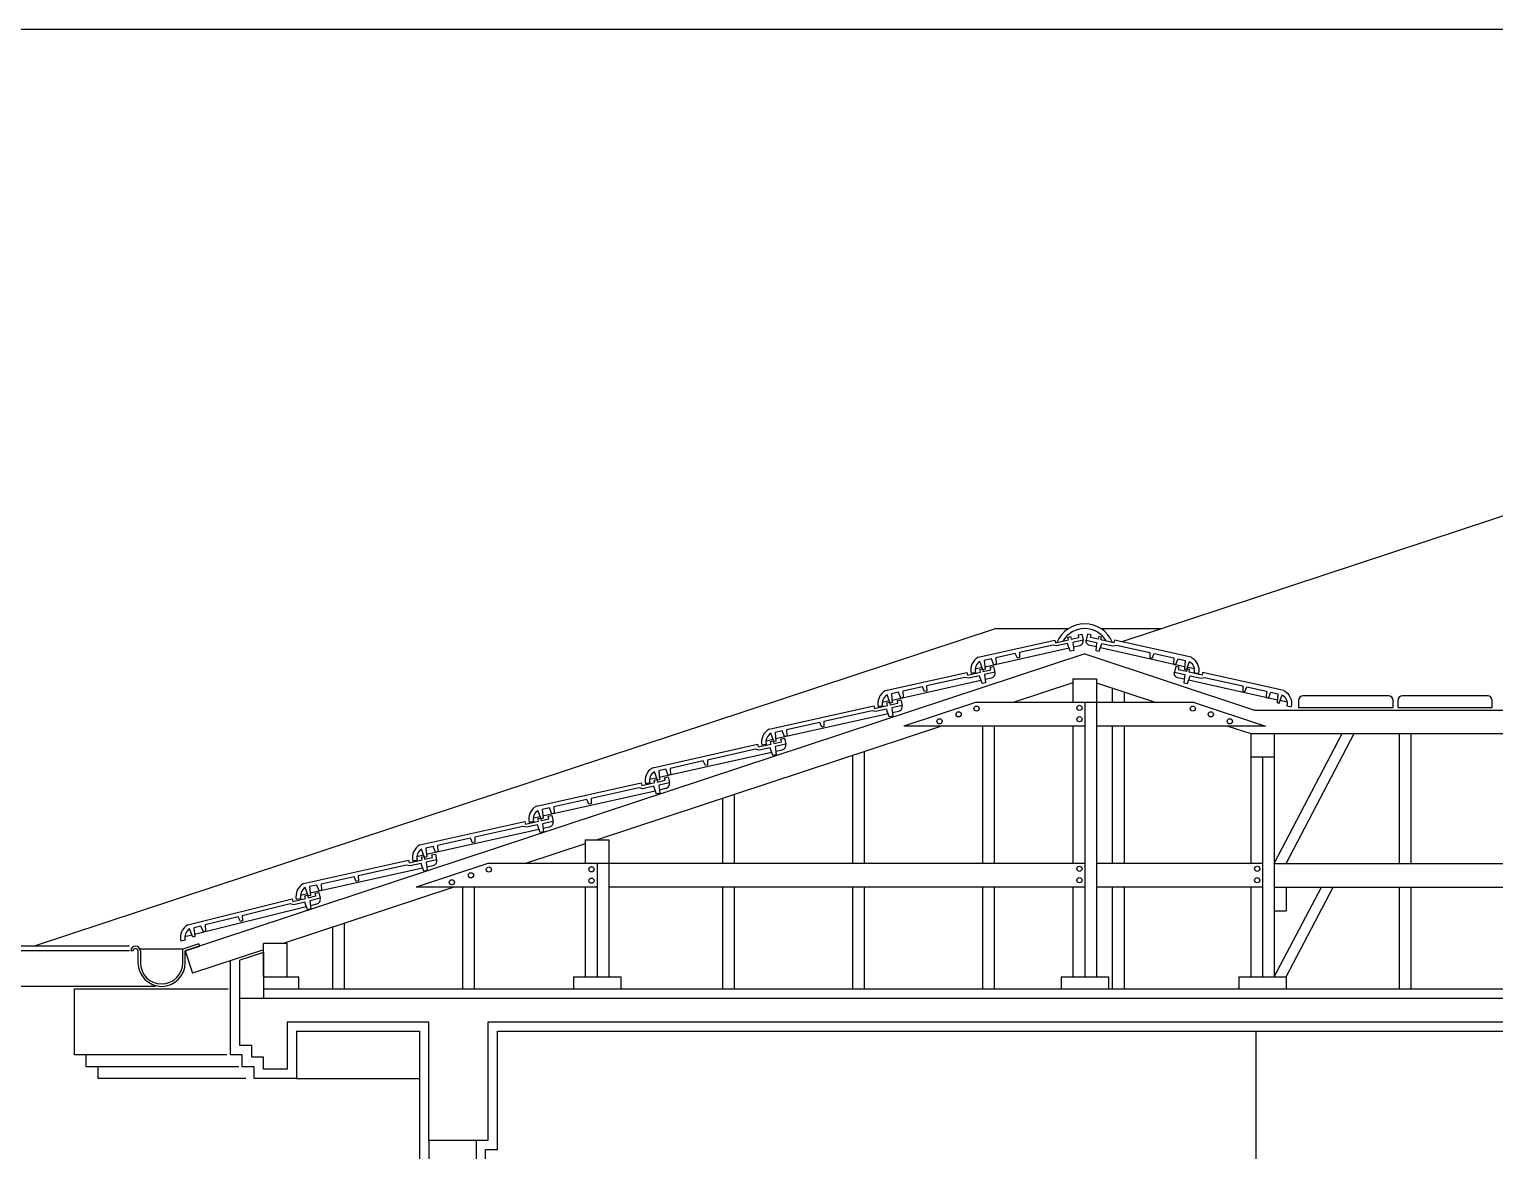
# Model space of a CAD drawing. Extents: x 3907.4 to 3911.57, y -3054.42 to -3053.7.
# Drawn here: x 3907.52902 to 3907.56002, y -3054.093 to -3054.06928 of the extents above; entities that cross this region are included whole.
import ezdxf

# ---------------------------------------------------------------- set-up
doc = ezdxf.new("R2010")
doc.units = 0
doc.header["$LTSCALE"] = 2
doc.header["$MEASUREMENT"] = 0
for name, color, linetype in [('DOĞRAMA', 2, 'CONTINUOUS'), ('DUVAR', 7, 'CONTINUOUS'), ('KİREMİT', 9, 'CONTINUOUS'), ('MB', 11, 'CONTINUOUS'), ('SıVA', 6, 'CONTINUOUS'), ('TAŞ TARAMA', 9, 'CONTINUOUS')]:
    doc.layers.add(name, color=color, linetype=linetype)

msp = doc.modelspace()

# ---------------------------------------------------------------- linework, layer by layer
at = {"layer": 'DOĞRAMA', "color": 6}
msp.add_line((3907.555360731232, -3054.087927972455), (3907.555610731232, -3054.087927972455), dxfattribs=at)
at = {"layer": 'DUVAR', "color": 3}
msp.add_line((3907.475433483578, -3054.0692825082), (3907.626433483578, -3054.0692825082), dxfattribs=at)
at = {"layer": 'DUVAR', "color": 6}
for p, q in [((3907.561974152943, -3054.078990165432), (3907.552133139872, -3054.082237699746)), ((3907.549474152943, -3054.081960165432), (3907.529120494519, -3054.088676872712)), ((3907.549474152943, -3054.081960165432), (3907.55100673507, -3054.081960165432)), ((3907.551691570816, -3054.081960165432), (3907.552974152943, -3054.081960165432)), ((3907.551349152943, -3054.082496415432), (3907.532317464216, -3054.088776872712)), ((3907.551349152943, -3054.082496415432), (3907.554941099731, -3054.083681757872)), ((3907.551099152943, -3054.083105437036), (3907.549834001428, -3054.083522937037)), ((3907.551099152943, -3054.083022937037), (3907.551099152943, -3054.083522937037)), ((3907.551099152943, -3054.083022937037), (3907.551599152943, -3054.083022937037)), ((3907.551599152943, -3054.083022937037), (3907.551599152943, -3054.083522937037)), ((3907.551599152943, -3054.083105437036), (3907.552864304458, -3054.083522937037)), ((3907.549036241421, -3054.083522937037), (3907.547521089906, -3054.084022937036)), ((3907.553662064465, -3054.083522937037), (3907.549036241421, -3054.083522937037)), ((3907.551349152943, -3054.083522937037), (3907.551349152943, -3054.089328324396)), ((3907.551599152943, -3054.083522937037), (3907.551599152943, -3054.089328324396)), ((3907.553662064465, -3054.083522937037), (3907.55517721598, -3054.084022937036)), ((3907.554941099731, -3054.083681757872), (3907.576191099731, -3054.083681757872)), ((3907.548318849913, -3054.084022937036), (3907.541030863798, -3054.086427972454)), ((3907.551349152943, -3054.084022937036), (3907.547521089906, -3054.084022937036)), ((3907.551099152943, -3054.084022937036), (3907.551099152943, -3054.086927972454)), ((3907.55517721598, -3054.084022937036), (3907.551599152943, -3054.084022937036)), ((3907.554379455974, -3054.084022937036), (3907.554860731232, -3054.084181757872)), ((3907.554860731232, -3054.084181757872), (3907.576360731232, -3054.084181757872)), ((3907.554860731232, -3054.084181757872), (3907.554860731232, -3054.084681757872)), ((3907.554860731232, -3054.084181757872), (3907.555360731232, -3054.084181757872)), ((3907.555360731232, -3054.084181757872), (3907.555360731232, -3054.084681757872)), ((3907.555610731232, -3054.086927972454), (3907.557049168809, -3054.084181757872)), ((3907.554860731232, -3054.084681757872), (3907.554860731232, -3054.086927972454)), ((3907.555360731232, -3054.084681757872), (3907.554860731232, -3054.084681757872)), ((3907.555110731232, -3054.084681757872), (3907.555110731232, -3054.089328324396)), ((3907.555360731232, -3054.084681757872), (3907.555360731232, -3054.089328324396)), ((3907.540780863798, -3054.086510472454), (3907.539515712283, -3054.086927972454)), ((3907.540780863798, -3054.086427972454), (3907.540780863798, -3054.086927972454)), ((3907.540780863798, -3054.086427972454), (3907.540780863798, -3054.086927972454)), ((3907.540780863798, -3054.086427972454), (3907.541280863798, -3054.086427972454)), ((3907.541280863798, -3054.086427972454), (3907.541280863798, -3054.086927972454)), ((3907.538717952276, -3054.086927972454), (3907.537202800761, -3054.087427972454)), ((3907.538717952276, -3054.086927972454), (3907.537202800761, -3054.087427972454)), ((3907.551349152943, -3054.086927972454), (3907.538717952276, -3054.086927972454)), ((3907.541280863798, -3054.086927972454), (3907.540780863798, -3054.086927972454)), ((3907.541030863798, -3054.086927972454), (3907.541030863798, -3054.089328324396)), ((3907.541280863798, -3054.086927972454), (3907.541280863798, -3054.089328324396)), ((3907.555110731232, -3054.086927972454), (3907.551599152943, -3054.086927972454)), ((3907.555360731232, -3054.086927972454), (3907.565610731232, -3054.086927972454)), ((3907.538000560768, -3054.087427972454), (3907.534390202045, -3054.088619390833)), ((3907.541030863798, -3054.087427972454), (3907.537202800761, -3054.087427972454)), ((3907.540780863798, -3054.087427972454), (3907.540780863798, -3054.089328324396)), ((3907.551349152943, -3054.087427972454), (3907.541280863798, -3054.087427972454)), ((3907.551099152943, -3054.087427972454), (3907.551099152943, -3054.089328324396)), ((3907.555110731232, -3054.087427972454), (3907.551599152943, -3054.087427972454)), ((3907.554860731232, -3054.087427972454), (3907.554860731232, -3054.089328324396)), ((3907.555360731232, -3054.087427972454), (3907.565610731232, -3054.087427972454)), ((3907.555610731232, -3054.087427972454), (3907.555610731232, -3054.087927972455)), ((3907.555610731232, -3054.089328324396), (3907.556606115082, -3054.087427972454)), ((3907.533974152943, -3054.088756687036), (3907.532474152943, -3054.089251687037)), ((3907.533974152943, -3054.088756687036), (3907.532474152943, -3054.089251687037)), ((3907.533974152943, -3054.088756687036), (3907.532474152943, -3054.089251687037)), ((3907.533974152943, -3054.088756687036), (3907.532474152943, -3054.089251687037)), ((3907.534474152943, -3054.088619390833), (3907.533974152943, -3054.088619390833)), ((3907.533974152943, -3054.089328324396), (3907.533974152943, -3054.088619390833)), ((3907.534474152943, -3054.088619390833), (3907.533974152943, -3054.088619390833)), ((3907.533974152943, -3054.089328324396), (3907.533974152943, -3054.088619390833)), ((3907.534474152943, -3054.089328324396), (3907.534474152943, -3054.088619390833)), ((3907.534474152943, -3054.089328324396), (3907.534474152943, -3054.088619390833)), ((3907.532317464216, -3054.088776872712), (3907.532474152943, -3054.089251687037)), ((3907.532317464216, -3054.088776872712), (3907.532474152943, -3054.089251687037)), ((3907.533974152943, -3054.088809339197), (3907.533474152943, -3054.088974339197)), ((3907.533974152943, -3054.088809339197), (3907.533474152943, -3054.088974339197)), ((3907.533474152943, -3054.089778324396), (3907.533474152943, -3054.088974339197)), ((3907.533474152943, -3054.089778324396), (3907.533474152943, -3054.088974339197)), ((3907.533974152943, -3054.088809339197), (3907.533974152943, -3054.089778324396)), ((3907.533974152943, -3054.088809339197), (3907.533974152943, -3054.089778324396)), ((3907.533974152943, -3054.089328324396), (3907.534724152943, -3054.089328324396)), ((3907.533974152943, -3054.089328324396), (3907.534724152943, -3054.089328324396)), ((3907.534724152943, -3054.089578324396), (3907.534724152943, -3054.089328324396)), ((3907.534724152943, -3054.089578324396), (3907.534724152943, -3054.089328324396)), ((3907.540530863798, -3054.089328324396), (3907.541530863798, -3054.089328324396)), ((3907.540530863798, -3054.089328324396), (3907.540530863798, -3054.089578324396)), ((3907.541530863798, -3054.089328324396), (3907.541530863798, -3054.089578324396)), ((3907.550849152943, -3054.089328324396), (3907.551849152943, -3054.089328324396)), ((3907.550849152943, -3054.089328324396), (3907.550849152943, -3054.089578324396)), ((3907.551849152943, -3054.089328324396), (3907.551849152943, -3054.089578324396)), ((3907.554610731233, -3054.089328324396), (3907.555610731232, -3054.089328324396)), ((3907.554610731233, -3054.089328324396), (3907.554610731233, -3054.089578324396)), ((3907.555610731232, -3054.089328324396), (3907.555610731232, -3054.089578324396)), ((3907.529974152943, -3054.089578324396), (3907.533224755449, -3054.089578324396)), ((3907.529974152943, -3054.090978324396), (3907.529974152943, -3054.089578324396)), ((3907.533474152943, -3054.089778324396), (3907.590474152943, -3054.089778324396)), ((3907.533474152943, -3054.090778324396), (3907.533474152943, -3054.089778324396)), ((3907.534474152943, -3054.090278324396), (3907.537474152943, -3054.090278324396)), ((3907.534474152943, -3054.090278324396), (3907.534474152943, -3054.091278324396)), ((3907.537474152943, -3054.092778324396), (3907.537474152943, -3054.090278324396)), ((3907.538724152943, -3054.090278324396), (3907.585224152943, -3054.090278324396)), ((3907.538724152943, -3054.092778324396), (3907.538724152943, -3054.090278324396)), ((3907.554974152943, -3054.100158627426), (3907.554974152943, -3054.090478324396)), ((3907.533724152943, -3054.090778324396), (3907.533474152943, -3054.090778324396)), ((3907.533724152943, -3054.091028324396), (3907.533724152943, -3054.090778324396)), ((3907.530224152943, -3054.090978324396), (3907.529974152943, -3054.090978324396)), ((3907.530224152943, -3054.091228324396), (3907.530224152943, -3054.090978324396)), ((3907.530474152943, -3054.091228324396), (3907.530224152943, -3054.091228324396)), ((3907.530474152943, -3054.091478324396), (3907.530474152943, -3054.091228324396)), ((3907.533974152943, -3054.091028324396), (3907.533724152943, -3054.091028324396)), ((3907.533974152943, -3054.091278324396), (3907.533974152943, -3054.091028324396)), ((3907.533597214112, -3054.091478324396), (3907.530474152943, -3054.091478324396)), ((3907.534474152943, -3054.091278324396), (3907.533974152943, -3054.091278324396)), ((3907.537474152943, -3054.092778324396), (3907.537474152943, -3054.104778324396)), ((3907.537474152943, -3054.092778324396), (3907.538724152943, -3054.092778324396)), ((3907.538474152943, -3054.092778324396), (3907.538474152943, -3054.104778324396))]:
    msp.add_line(p, q, dxfattribs=at)
at = {"layer": 'KİREMİT', "color": 9}
for p, q in [((3907.549097900442, -3054.082564698504), (3907.550720541104, -3054.082203072435)), ((3907.550720541104, -3054.082203072435), (3907.550732799739, -3054.082258077762)), ((3907.550732799739, -3054.082258077762), (3907.551007826375, -3054.082196784585)), ((3907.550995567739, -3054.082141779258), (3907.551050573066, -3054.082129520622)), ((3907.551007826375, -3054.082196784585), (3907.550995567739, -3054.082141779258)), ((3907.551050573066, -3054.082129520622), (3907.551062831702, -3054.08218452595)), ((3907.551062831702, -3054.08218452595), (3907.551227847683, -3054.082147750044)), ((3907.551316715724, -3054.082201078611), (3907.551096694416, -3054.082250113152)), ((3907.551096694416, -3054.082250113152), (3907.551115952455, -3054.082422882368)), ((3907.551215589048, -3054.082092744716), (3907.551288929484, -3054.082076399869)), ((3907.551227847683, -3054.082147750044), (3907.551215589048, -3054.082092744716)), ((3907.551288929484, -3054.082076399869), (3907.551316715724, -3054.082201078611)), ((3907.551409376402, -3054.082076399869), (3907.551381590162, -3054.082201078611)), ((3907.551381590162, -3054.082201078611), (3907.55160161147, -3054.082250113152)), ((3907.551482716838, -3054.082092744716), (3907.551409376402, -3054.082076399869)), ((3907.551470458203, -3054.082147750044), (3907.551482716838, -3054.082092744716)), ((3907.551635474184, -3054.08218452595), (3907.551470458203, -3054.082147750044)), ((3907.55160161147, -3054.082250113152), (3907.551582353431, -3054.082422882368)), ((3907.55164773282, -3054.082129520622), (3907.551635474184, -3054.08218452595)), ((3907.551702738147, -3054.082141779258), (3907.55164773282, -3054.082129520622)), ((3907.551690479511, -3054.082196784585), (3907.551702738147, -3054.082141779258)), ((3907.551965506147, -3054.082258077762), (3907.551690479511, -3054.082196784585)), ((3907.551977764782, -3054.082203072435), (3907.551965506147, -3054.082258077762)), ((3907.553600405444, -3054.082564698504), (3907.551977764782, -3054.082203072435)), ((3907.549236044417, -3054.082764860644), (3907.551018295385, -3054.082367663392)), ((3907.549880107418, -3054.082486602616), (3907.549466698573, -3054.082578736025)), ((3907.549924992335, -3054.082584375773), (3907.549880107418, -3054.082486602616)), ((3907.550679395892, -3054.082308471034), (3907.549968115941, -3054.082466988799)), ((3907.549968115941, -3054.082466988799), (3907.549968996596, -3054.082574568864)), ((3907.550753826903, -3054.08232652553), (3907.550679395892, -3054.082308471034)), ((3907.550986683761, -3054.082274630423), (3907.550753826903, -3054.08232652553)), ((3907.551042612019, -3054.082439227215), (3907.550986683761, -3054.082274630423)), ((3907.551115952455, -3054.082422882368), (3907.551042612019, -3054.082439227215)), ((3907.551107579395, -3054.082347765318), (3907.551242621459, -3054.082317669479)), ((3907.551590726492, -3054.082347765318), (3907.551455684427, -3054.082317669479)), ((3907.551582353431, -3054.082422882368), (3907.551655693867, -3054.082439227215)), ((3907.551655693867, -3054.082439227215), (3907.551711622124, -3054.082274630423)), ((3907.553462261469, -3054.082764860644), (3907.551680010501, -3054.082367663392)), ((3907.551711622124, -3054.082274630423), (3907.551944478983, -3054.08232652553)), ((3907.551944478983, -3054.08232652553), (3907.552018909994, -3054.082308471034)), ((3907.552018909994, -3054.082308471034), (3907.552730189945, -3054.082466988799)), ((3907.552730189945, -3054.082466988799), (3907.55272930929, -3054.082574568864)), ((3907.552773313551, -3054.082584375773), (3907.552818198468, -3054.082486602616)), ((3907.552818198468, -3054.082486602616), (3907.553231607313, -3054.082578736025)), ((3907.548866684433, -3054.08294147313), (3907.549141711069, -3054.082880179953)), ((3907.549031554804, -3054.08281043375), (3907.549178080594, -3054.082777778618)), ((3907.549129452434, -3054.082825174626), (3907.549184457761, -3054.08281291599)), ((3907.549141711069, -3054.082880179953), (3907.549129452434, -3054.082825174626)), ((3907.549196904684, -3054.082829369304), (3907.54913262125, -3054.082653189397)), ((3907.549184457761, -3054.08281291599), (3907.549196716396, -3054.082867921317)), ((3907.549196716396, -3054.082867921317), (3907.549361732378, -3054.082831145411)), ((3907.549240908946, -3054.082819562396), (3907.549196904684, -3054.082829369304)), ((3907.549375023028, -3054.082599167084), (3907.549224296796, -3054.082632758338)), ((3907.549224296796, -3054.082632758338), (3907.549240908946, -3054.082819562396)), ((3907.549349473742, -3054.082776140084), (3907.549422814178, -3054.082759795237)), ((3907.549361732378, -3054.082831145411), (3907.549349473742, -3054.082776140084)), ((3907.549425628641, -3054.082722609393), (3907.549375023028, -3054.082599167084)), ((3907.549422814178, -3054.082759795237), (3907.549450600419, -3054.082884473979)), ((3907.549473299925, -3054.082711985242), (3907.549425628641, -3054.082722609393)), ((3907.549466698573, -3054.082578736025), (3907.549473299925, -3054.082711985242)), ((3907.549968996596, -3054.082574568864), (3907.549924992335, -3054.082584375773)), ((3907.55272930929, -3054.082574568864), (3907.552773313551, -3054.082584375773)), ((3907.553231607313, -3054.082578736025), (3907.553225005961, -3054.082711985242)), ((3907.553225005961, -3054.082711985242), (3907.553272677245, -3054.082722609393)), ((3907.553275491708, -3054.082759795237), (3907.553247705467, -3054.082884473979)), ((3907.553272677245, -3054.082722609393), (3907.553323282858, -3054.082599167084)), ((3907.553348832143, -3054.082776140084), (3907.553275491708, -3054.082759795237)), ((3907.553323282858, -3054.082599167084), (3907.55347400909, -3054.082632758338)), ((3907.553336573508, -3054.082831145411), (3907.553348832143, -3054.082776140084)), ((3907.55350158949, -3054.082867921317), (3907.553336573508, -3054.082831145411)), ((3907.55347400909, -3054.082632758338), (3907.55345739694, -3054.082819562396)), ((3907.55345739694, -3054.082819562396), (3907.553501401202, -3054.082829369304)), ((3907.553501401202, -3054.082829369304), (3907.553565684635, -3054.082653189397)), ((3907.553513848125, -3054.08281291599), (3907.55350158949, -3054.082867921317)), ((3907.553568853452, -3054.082825174626), (3907.553513848125, -3054.08281291599)), ((3907.553666751082, -3054.08281043375), (3907.553520225292, -3054.082777778618)), ((3907.553556594817, -3054.082880179953), (3907.553568853452, -3054.082825174626)), ((3907.553831621453, -3054.08294147313), (3907.553556594817, -3054.082880179953)), ((3907.547134278113, -3054.083269824549), (3907.548854425798, -3054.082886467802)), ((3907.547272422088, -3054.08346998669), (3907.54915218008, -3054.08305105876)), ((3907.547916485089, -3054.083191728662), (3907.547503076244, -3054.08328386207)), ((3907.547961370006, -3054.083289501818), (3907.547916485089, -3054.083191728662)), ((3907.548813280586, -3054.082991866401), (3907.548004493612, -3054.083172114845)), ((3907.548004493612, -3054.083172114845), (3907.548005374268, -3054.08327969491)), ((3907.548887711597, -3054.083009920897), (3907.548813280586, -3054.082991866401)), ((3907.548854425798, -3054.082886467802), (3907.548866684433, -3054.08294147313)), ((3907.549120568456, -3054.082958025791), (3907.548887711597, -3054.083009920897)), ((3907.549034934067, -3054.082886663731), (3907.548943258522, -3054.08290709479)), ((3907.549176496713, -3054.083122622582), (3907.549120568456, -3054.082958025791)), ((3907.54924983715, -3054.083106277735), (3907.549176496713, -3054.083122622582)), ((3907.549450600419, -3054.082884473979), (3907.54923057911, -3054.08293350852)), ((3907.54923057911, -3054.08293350852), (3907.54924983715, -3054.083106277735)), ((3907.549241464089, -3054.083031160685), (3907.549376506153, -3054.083001064847)), ((3907.553247705467, -3054.082884473979), (3907.553467726776, -3054.08293350852)), ((3907.553456841797, -3054.083031160685), (3907.553321799733, -3054.083001064847)), ((3907.553467726776, -3054.08293350852), (3907.553448468736, -3054.083106277735)), ((3907.553448468736, -3054.083106277735), (3907.553521809173, -3054.083122622582)), ((3907.553521809173, -3054.083122622582), (3907.55357773743, -3054.082958025791)), ((3907.555425883798, -3054.08346998669), (3907.553546125806, -3054.08305105876)), ((3907.55357773743, -3054.082958025791), (3907.553810594289, -3054.083009920897)), ((3907.553663371819, -3054.082886663731), (3907.553755047364, -3054.08290709479)), ((3907.553810594289, -3054.083009920897), (3907.5538850253, -3054.082991866401)), ((3907.553843880088, -3054.082886467802), (3907.553831621453, -3054.08294147313)), ((3907.555564027773, -3054.083269824549), (3907.553843880088, -3054.082886467802)), ((3907.5538850253, -3054.082991866401), (3907.554693812274, -3054.083172114845)), ((3907.554693812274, -3054.083172114845), (3907.554692931618, -3054.08327969491)), ((3907.55473693588, -3054.083289501818), (3907.554781820797, -3054.083191728662)), ((3907.554781820797, -3054.083191728662), (3907.555195229642, -3054.08328386207)), ((3907.547067932475, -3054.083515559796), (3907.547214458265, -3054.083482904663)), ((3907.547233282355, -3054.08353449535), (3907.547168998921, -3054.083358315443)), ((3907.547411400698, -3054.083304293129), (3907.547260674467, -3054.083337884384)), ((3907.547260674467, -3054.083337884384), (3907.547277286617, -3054.083524688441)), ((3907.547462006312, -3054.083427735439), (3907.547411400698, -3054.083304293129)), ((3907.547509677595, -3054.083417111288), (3907.547462006312, -3054.083427735439)), ((3907.547503076244, -3054.08328386207), (3907.547509677595, -3054.083417111288)), ((3907.548005374268, -3054.08327969491), (3907.547961370006, -3054.083289501818)), ((3907.554692931618, -3054.08327969491), (3907.55473693588, -3054.083289501818)), ((3907.555195229642, -3054.08328386207), (3907.555188628291, -3054.083417111288)), ((3907.555188628291, -3054.083417111288), (3907.555236299574, -3054.083427735439)), ((3907.555236299574, -3054.083427735439), (3907.555286905188, -3054.083304293129)), ((3907.555286905188, -3054.083304293129), (3907.555437631419, -3054.083337884384)), ((3907.555437631419, -3054.083337884384), (3907.555421019269, -3054.083524688441)), ((3907.555465023531, -3054.08353449535), (3907.555529306965, -3054.083358315443)), ((3907.555630373411, -3054.083515559796), (3907.555483847621, -3054.083482904663)), ((3907.555873886919, -3054.083481757872), (3907.555873886919, -3054.083631757872)), ((3907.557773886919, -3054.083381757872), (3907.555973886919, -3054.083381757872)), ((3907.557873886919, -3054.083631757872), (3907.557873886919, -3054.083481757872)), ((3907.557973886919, -3054.083481757872), (3907.557973886919, -3054.083631757872)), ((3907.559873886919, -3054.083381757872), (3907.558073886919, -3054.083381757872)), ((3907.559973886919, -3054.083631757872), (3907.559973886919, -3054.083481757872)), ((3907.547071311738, -3054.083591789777), (3907.546979636193, -3054.083612220836)), ((3907.547277286617, -3054.083524688441), (3907.547233282355, -3054.08353449535)), ((3907.555421019269, -3054.083524688441), (3907.555465023531, -3054.08353449535)), ((3907.555626994148, -3054.083591789777), (3907.555718669693, -3054.083612220836)), ((3907.555873886919, -3054.083631757872), (3907.557873886919, -3054.083631757872)), ((3907.557973886919, -3054.083631757872), (3907.559973886919, -3054.083631757872)), ((3907.531137563622, -3054.088676872712), (3907.527767464216, -3054.088676872712)), ((3907.532267464216, -3054.088740720552), (3907.531360700589, -3054.088740720552)), ((3907.532607836087, -3054.088628397834), (3907.532267464216, -3054.088740720552)), ((3907.532267464216, -3054.089026872712), (3907.532267464216, -3054.088740720552)), ((3907.532317464216, -3054.088776872712), (3907.53262350496, -3054.088675879267)), ((3907.53262350496, -3054.088675879267), (3907.532607836087, -3054.088628397834)), ((3907.531137563622, -3054.088776872712), (3907.527817464216, -3054.088776872712)), ((3907.531217464216, -3054.088776872712), (3907.531167464216, -3054.088776872712)), ((3907.531217464216, -3054.088776872712), (3907.531167464216, -3054.088776872712)), ((3907.531317464216, -3054.088776872712), (3907.531317464216, -3054.089026872712)), ((3907.531317464216, -3054.088776872712), (3907.531317464216, -3054.089026872712)), ((3907.531367464216, -3054.088776872712), (3907.531367464216, -3054.089026872712)), ((3907.532317464216, -3054.089026872712), (3907.532317464216, -3054.088776872712)), ((3907.531677789376, -3054.089526872712), (3907.528317464216, -3054.089526872712))]:
    msp.add_line(p, q, dxfattribs=at)
at = {"layer": 'KİREMİT'}
for p, q in [((3907.547385851413, -3054.08348126613), (3907.54745919185, -3054.083464921282)), ((3907.547398110049, -3054.083536271457), (3907.547385851413, -3054.08348126613)), ((3907.54745919185, -3054.083464921282), (3907.54748697809, -3054.083589600024)), ((3907.544672255273, -3054.084086025475), (3907.546890803469, -3054.083591593848)), ((3907.544810399248, -3054.084286187615), (3907.54718855775, -3054.083756184806)), ((3907.546849658257, -3054.083696992447), (3907.545829463093, -3054.083924355889)), ((3907.546924089268, -3054.083715046943), (3907.546849658257, -3054.083696992447)), ((3907.546890803469, -3054.083591593848), (3907.546903062104, -3054.083646599175)), ((3907.546903062104, -3054.083646599175), (3907.54717808874, -3054.083585305998)), ((3907.547156946127, -3054.083663151836), (3907.546924089268, -3054.083715046943)), ((3907.547212874384, -3054.083827748628), (3907.547156946127, -3054.083663151836)), ((3907.547165830104, -3054.083530300671), (3907.547220835432, -3054.083518042036)), ((3907.54717808874, -3054.083585305998), (3907.547165830104, -3054.083530300671)), ((3907.54728621482, -3054.083811403781), (3907.547212874384, -3054.083827748628)), ((3907.547220835432, -3054.083518042036), (3907.547233094067, -3054.083573047363)), ((3907.547233094067, -3054.083573047363), (3907.547398110049, -3054.083536271457)), ((3907.54748697809, -3054.083589600024), (3907.547266956781, -3054.083638634566)), ((3907.547266956781, -3054.083638634566), (3907.54728621482, -3054.083811403781)), ((3907.54727784176, -3054.083736286731), (3907.547412883824, -3054.083706190893)), ((3907.544949377859, -3054.084120494055), (3907.544798651627, -3054.084154085309)), ((3907.544999983472, -3054.084243936365), (3907.544949377859, -3054.084120494055)), ((3907.54574145457, -3054.083943969706), (3907.545041053404, -3054.084100062997)), ((3907.545041053404, -3054.084100062997), (3907.545047654756, -3054.084233312214)), ((3907.545786339487, -3054.084041742863), (3907.54574145457, -3054.083943969706)), ((3907.545830343749, -3054.084031935954), (3907.545786339487, -3054.084041742863)), ((3907.545829463093, -3054.083924355889), (3907.545830343749, -3054.084031935954)), ((3907.542208433866, -3054.084901760091), (3907.544426982061, -3054.084407328464)), ((3907.544426982061, -3054.084407328464), (3907.544439240697, -3054.084462333792)), ((3907.544439240697, -3054.084462333792), (3907.544714267332, -3054.084401040614)), ((3907.544609288898, -3054.084407990703), (3907.544517613353, -3054.084428421762)), ((3907.544605909635, -3054.084331760721), (3907.544752435425, -3054.084299105589)), ((3907.544702008697, -3054.084346035288), (3907.544757014024, -3054.084333776652)), ((3907.544714267332, -3054.084401040614), (3907.544702008697, -3054.084346035288)), ((3907.544771259516, -3054.084350696276), (3907.544706976082, -3054.084174516368)), ((3907.544757014024, -3054.084333776652), (3907.54476927266, -3054.084388781979)), ((3907.54476927266, -3054.084388781979), (3907.544934288641, -3054.084352006073)), ((3907.544815263777, -3054.084340889367), (3907.544771259516, -3054.084350696276)), ((3907.544798651627, -3054.084154085309), (3907.544815263777, -3054.084340889367)), ((3907.545023156682, -3054.08440533464), (3907.544803135374, -3054.084454369182)), ((3907.544922030006, -3054.084297000746), (3907.544995370442, -3054.084280655899)), ((3907.544934288641, -3054.084352006073), (3907.544922030006, -3054.084297000746)), ((3907.544995370442, -3054.084280655899), (3907.545023156682, -3054.08440533464)), ((3907.545047654756, -3054.084233312214), (3907.544999983472, -3054.084243936365)), ((3907.542346577841, -3054.085101922232), (3907.544724736343, -3054.084571919422)), ((3907.54438583685, -3054.084512727063), (3907.543365641686, -3054.084740090505)), ((3907.543365641686, -3054.084740090505), (3907.543366522341, -3054.084847670571)), ((3907.54446026786, -3054.084530781559), (3907.54438583685, -3054.084512727063)), ((3907.544693124719, -3054.084478886452), (3907.54446026786, -3054.084530781559)), ((3907.544749052977, -3054.084643483244), (3907.544693124719, -3054.084478886452)), ((3907.544822393413, -3054.084627138397), (3907.544749052977, -3054.084643483244)), ((3907.544803135374, -3054.084454369182), (3907.544822393413, -3054.084627138397)), ((3907.544814020352, -3054.084552021347), (3907.544949062416, -3054.084521925509)), ((3907.542307438108, -3054.085166430892), (3907.542243154674, -3054.084990250984)), ((3907.542485556451, -3054.084936228672), (3907.542334830219, -3054.084969819926)), ((3907.542334830219, -3054.084969819926), (3907.54235144237, -3054.085156623983)), ((3907.542536162065, -3054.085059670981), (3907.542485556451, -3054.084936228672)), ((3907.542583833348, -3054.08504904683), (3907.542536162065, -3054.085059670981)), ((3907.543277633163, -3054.084759704322), (3907.542577231996, -3054.084915797613)), ((3907.542577231996, -3054.084915797613), (3907.542583833348, -3054.08504904683)), ((3907.54332251808, -3054.084857477479), (3907.543277633163, -3054.084759704322)), ((3907.543366522341, -3054.084847670571), (3907.54332251808, -3054.084857477479)), ((3907.539746411026, -3054.085717961018), (3907.541964959221, -3054.085223529391)), ((3907.54192381401, -3054.085328927989), (3907.540903618846, -3054.085556291432)), ((3907.541998245021, -3054.085346982486), (3907.54192381401, -3054.085328927989)), ((3907.541964959221, -3054.085223529391), (3907.541977217857, -3054.085278534717)), ((3907.541977217857, -3054.085278534717), (3907.542252244493, -3054.085217241541)), ((3907.54223110188, -3054.085295087379), (3907.541998245021, -3054.085346982486)), ((3907.542145467491, -3054.085223725319), (3907.542053791946, -3054.085244156378)), ((3907.542142088228, -3054.085147495338), (3907.542288614018, -3054.085114840205)), ((3907.542287030137, -3054.08545968417), (3907.54223110188, -3054.085295087379)), ((3907.542239985858, -3054.085162236213), (3907.542294991184, -3054.085149977578)), ((3907.542252244493, -3054.085217241541), (3907.542239985858, -3054.085162236213)), ((3907.542294991184, -3054.085149977578), (3907.54230724982, -3054.085204982905)), ((3907.54230724982, -3054.085204982905), (3907.542472265801, -3054.085168206999)), ((3907.54235144237, -3054.085156623983), (3907.542307438108, -3054.085166430892)), ((3907.542561133842, -3054.085221535566), (3907.542341112534, -3054.085270570108)), ((3907.542341112534, -3054.085270570108), (3907.542360370573, -3054.085443339323)), ((3907.542351997512, -3054.085368222273), (3907.542487039577, -3054.085338126435)), ((3907.542460007166, -3054.085113201672), (3907.542533347602, -3054.085096856825)), ((3907.542472265801, -3054.085168206999), (3907.542460007166, -3054.085113201672)), ((3907.542533347602, -3054.085096856825), (3907.542561133842, -3054.085221535566)), ((3907.539884555001, -3054.085918123158), (3907.542262713504, -3054.085388120348)), ((3907.540815610323, -3054.085575905248), (3907.540115209157, -3054.085731998538)), ((3907.54086049524, -3054.085673678405), (3907.540815610323, -3054.085575905248)), ((3907.540904499501, -3054.085663871496), (3907.54086049524, -3054.085673678405)), ((3907.540903618846, -3054.085556291432), (3907.540904499501, -3054.085663871496)), ((3907.542360370573, -3054.085443339323), (3907.542287030137, -3054.08545968417)), ((3907.539680065388, -3054.085963696264), (3907.539826591178, -3054.085931041132)), ((3907.539777963018, -3054.08597843714), (3907.539832968345, -3054.085966178504)), ((3907.539790221653, -3054.086033442466), (3907.539777963018, -3054.08597843714)), ((3907.539845415268, -3054.085982631818), (3907.539781131834, -3054.085806451911)), ((3907.539832968345, -3054.085966178504), (3907.53984522698, -3054.086021183831)), ((3907.53988941953, -3054.085972824909), (3907.539845415268, -3054.085982631818)), ((3907.540023533611, -3054.085752429598), (3907.53987280738, -3054.085786020852)), ((3907.53987280738, -3054.085786020852), (3907.53988941953, -3054.085972824909)), ((3907.539997984326, -3054.085929402598), (3907.540071324763, -3054.085913057751)), ((3907.540010242962, -3054.085984407925), (3907.539997984326, -3054.085929402598)), ((3907.540074139225, -3054.085875871907), (3907.540023533611, -3054.085752429598)), ((3907.540071324763, -3054.085913057751), (3907.540099111003, -3054.086037736492)), ((3907.540121810508, -3054.085865247756), (3907.540074139225, -3054.085875871907)), ((3907.540115209157, -3054.085731998538), (3907.540121810508, -3054.085865247756)), ((3907.537284388186, -3054.086534161943), (3907.539502936382, -3054.086039730316)), ((3907.537422532162, -3054.086734324084), (3907.539800690663, -3054.086204321274)), ((3907.539461791171, -3054.086145128915), (3907.538441596007, -3054.086372492357)), ((3907.539536222181, -3054.086163183411), (3907.539461791171, -3054.086145128915)), ((3907.539502936382, -3054.086039730316), (3907.539515195017, -3054.086094735644)), ((3907.539515195017, -3054.086094735644), (3907.539790221653, -3054.086033442466)), ((3907.53976907904, -3054.086111288304), (3907.539536222181, -3054.086163183411)), ((3907.539683444651, -3054.086039926245), (3907.539591769106, -3054.086060357304)), ((3907.539825007298, -3054.086275885096), (3907.53976907904, -3054.086111288304)), ((3907.539898347733, -3054.086259540249), (3907.539825007298, -3054.086275885096)), ((3907.53984522698, -3054.086021183831), (3907.540010242962, -3054.085984407925)), ((3907.540099111003, -3054.086037736492), (3907.539879089694, -3054.086086771034)), ((3907.539879089694, -3054.086086771034), (3907.539898347733, -3054.086259540249)), ((3907.539889974673, -3054.086184423199), (3907.540025016737, -3054.086154327361)), ((3907.537561510772, -3054.086568630524), (3907.53741078454, -3054.086602221777)), ((3907.53741078454, -3054.086602221777), (3907.53742739669, -3054.086789025836)), ((3907.537612116385, -3054.086692072833), (3907.537561510772, -3054.086568630524)), ((3907.538353587483, -3054.086392106174), (3907.537653186317, -3054.086548199465)), ((3907.537653186317, -3054.086548199465), (3907.537659787669, -3054.086681448682)), ((3907.5383984724, -3054.086489879331), (3907.538353587483, -3054.086392106174)), ((3907.538442476662, -3054.086480072423), (3907.5383984724, -3054.086489879331)), ((3907.538441596007, -3054.086372492357), (3907.538442476662, -3054.086480072423)), ((3907.534822365347, -3054.08735036287), (3907.537040913542, -3054.086855931242)), ((3907.537040913542, -3054.086855931242), (3907.537053172178, -3054.086910936569)), ((3907.537053172178, -3054.086910936569), (3907.537328198814, -3054.086849643393)), ((3907.537221421811, -3054.086856127171), (3907.537129746266, -3054.08687655823)), ((3907.537218042548, -3054.08677989719), (3907.537364568338, -3054.086747242057)), ((3907.537315940178, -3054.086794638065), (3907.537370945505, -3054.08678237943)), ((3907.537328198814, -3054.086849643393), (3907.537315940178, -3054.086794638065)), ((3907.537383392429, -3054.086798832744), (3907.537319108995, -3054.086622652836)), ((3907.537370945505, -3054.08678237943), (3907.53738320414, -3054.086837384757)), ((3907.53738320414, -3054.086837384757), (3907.537548220122, -3054.086800608851)), ((3907.53742739669, -3054.086789025836), (3907.537383392429, -3054.086798832744)), ((3907.537637088163, -3054.086853937418), (3907.537417066855, -3054.08690297196)), ((3907.537417066855, -3054.08690297196), (3907.537436324894, -3054.087075741175)), ((3907.537535961487, -3054.086745603524), (3907.537609301923, -3054.086729258677)), ((3907.537548220122, -3054.086800608851), (3907.537535961487, -3054.086745603524)), ((3907.537609301923, -3054.086729258677), (3907.537637088163, -3054.086853937418)), ((3907.537659787669, -3054.086681448682), (3907.537612116385, -3054.086692072833)), ((3907.534960509322, -3054.08755052501), (3907.537338667824, -3054.0870205222)), ((3907.535891564643, -3054.0872083071), (3907.535191163478, -3054.08736440039)), ((3907.53593644956, -3054.087306080256), (3907.535891564643, -3054.0872083071)), ((3907.536999768331, -3054.086961329841), (3907.535979573167, -3054.087188693284)), ((3907.535979573167, -3054.087188693284), (3907.535980453822, -3054.087296273348)), ((3907.537074199342, -3054.086979384338), (3907.536999768331, -3054.086961329841)), ((3907.5373070562, -3054.086927489231), (3907.537074199342, -3054.086979384338)), ((3907.537362984458, -3054.087092086022), (3907.5373070562, -3054.086927489231)), ((3907.537436324894, -3054.087075741175), (3907.537362984458, -3054.087092086022)), ((3907.537427951833, -3054.087000624125), (3907.537562993898, -3054.086970528287)), ((3907.534921369589, -3054.08761503367), (3907.534857086155, -3054.087438853763)), ((3907.535099487932, -3054.08738483145), (3907.5349487617, -3054.087418422704)), ((3907.5349487617, -3054.087418422704), (3907.534965373851, -3054.087605226761)), ((3907.535150093546, -3054.087508273759), (3907.535099487932, -3054.08738483145)), ((3907.535197764829, -3054.087497649608), (3907.535150093546, -3054.087508273759)), ((3907.535191163478, -3054.08736440039), (3907.535197764829, -3054.087497649608)), ((3907.535980453822, -3054.087296273348), (3907.53593644956, -3054.087306080256)), ((3907.532370741338, -3054.088223679463), (3907.534577313168, -3054.087678280996)), ((3907.532513458837, -3054.088420606749), (3907.53487877935, -3054.087835970362)), ((3907.53453860643, -3054.0877845993), (3907.533523918576, -3054.088035399746)), ((3907.53461343353, -3054.087800934698), (3907.53453860643, -3054.0877845993)), ((3907.534577313168, -3054.087678280996), (3907.534590835443, -3054.087732989389)), ((3907.534590835443, -3054.087732989389), (3907.534864377406, -3054.087665378009)), ((3907.53484503336, -3054.087743690156), (3907.53461343353, -3054.087800934698)), ((3907.534759398972, -3054.087672328097), (3907.534667723427, -3054.087692759156)), ((3907.534756019709, -3054.087596098116), (3907.534902545499, -3054.087563442984)), ((3907.534904737804, -3054.087906955135), (3907.53484503336, -3054.087743690156)), ((3907.53485085513, -3054.087610669616), (3907.534905563522, -3054.08759714734)), ((3907.534864377406, -3054.087665378009), (3907.53485085513, -3054.087610669616)), ((3907.534905563522, -3054.08759714734), (3907.534919085798, -3054.087651855732)), ((3907.534919085798, -3054.087651855732), (3907.535083210976, -3054.087611288905)), ((3907.534965373851, -3054.087605226761), (3907.534921369589, -3054.08761503367)), ((3907.535173283715, -3054.0876625565), (3907.534954450146, -3054.087716645604)), ((3907.534954450146, -3054.087716645604), (3907.534977682328, -3054.087888925434)), ((3907.534967581379, -3054.08781402116), (3907.535101894447, -3054.087780822992)), ((3907.5350696887, -3054.087556580512), (3907.535142633223, -3054.087538550811)), ((3907.535083210976, -3054.087611288905), (3907.5350696887, -3054.087556580512)), ((3907.535142633223, -3054.087538550811), (3907.535173283715, -3054.0876625565)), ((3907.533436385148, -3054.088057035388), (3907.53273976495, -3054.088229219036)), ((3907.533483510087, -3054.08815374881), (3907.533436385148, -3054.088057035388)), ((3907.533527276801, -3054.088142930989), (3907.533483510087, -3054.08815374881)), ((3907.533523918576, -3054.088035399746), (3907.533527276801, -3054.088142930989)), ((3907.534977682328, -3054.087888925434), (3907.534904737804, -3054.087906955135)), ((3907.532310073118, -3054.088470877607), (3907.53245580792, -3054.088434856329)), ((3907.532475815262, -3054.08848599977), (3907.532407491074, -3054.088311347186)), ((3907.532648584296, -3054.088251756163), (3907.532498671728, -3054.08828881006)), ((3907.532498671728, -3054.08828881006), (3907.532519581976, -3054.088475181949)), ((3907.532702019631, -3054.088374000168), (3907.532648584296, -3054.088251756163)), ((3907.532749433571, -3054.088362280862), (3907.532702019631, -3054.088374000168)), ((3907.53273976495, -3054.088229219036), (3907.532749433571, -3054.088362280862)), ((3907.532315207228, -3054.088547009534), (3907.532224026574, -3054.088569546661)), ((3907.532519581976, -3054.088475181949), (3907.532475815262, -3054.08848599977))]:
    msp.add_line(p, q, dxfattribs=at)
at = {"layer": 'KİREMİT', "color": 9}
for centre, radius, start, end in [((3907.551349152943, -3054.082496415432), 0.0006362500000012005, 22.63054396315975, 157.3694560368402), ((3907.551349152943, -3054.082496415432), 0.0005362500000012006, 30.57983854463029, 149.4201614553697), ((3907.555973886919, -3054.083481757872), 0.0001, 90, 180), ((3907.557773886919, -3054.083481757872), 0.0001, 0, 90), ((3907.558073886919, -3054.083481757872), 0.0001, 90, 180), ((3907.559873886919, -3054.083481757872), 0.0001, 0, 90), ((3907.531267464216, -3054.088776872712), 0.0001, 0, 180), ((3907.531267464216, -3054.088776872712), 5.000000000000002e-05, 0, 180), ((3907.531267464216, -3054.088776872712), 5e-05, 0, 180), ((3907.531817464216, -3054.089026872712), 0.0005000000000000001, 180, 0), ((3907.531817464216, -3054.089026872712), 0.0004500000000000001, 180, 0)]:
    msp.add_arc(centre, radius, start, end, dxfattribs=at)
for centre, major_axis, ratio, start_param, end_param in [((3907.551221373157, -3054.082222326912), (-6.90713233260928e-05, 6.90713233260928e-05), 0.9999999998593698, 2.575473684844829, 4.146270011766075), ((3907.549248843673, -3054.08283899126), (-0.0002173783049650425, 0.0002253154407011061), 0.9999999998607044, -0.2643976006243491, 1.022604617141386), ((3907.549248843673, -3054.08283899126), (-0.0001521648134754981, 0.0001577208084907416), 0.999999999861334, -0.2084991336720932, 1.022604617141086), ((3907.549355257852, -3054.08290572228), (-6.907132332608051e-05, 6.907132332608051e-05), 0.9999999998597258, 2.57547368484499, 4.146270011765913), ((3907.547285221344, -3054.083544117306), (-0.0002173783049650425, 0.0002253154407011061), 0.9999999998607044, -0.2643976006243491, 1.022604617141386), ((3907.547285221344, -3054.083544117306), (-0.0001521648134754981, 0.0001577208084907416), 0.999999999861334, -0.2084991336720932, 1.022604617141086)]:
    msp.add_ellipse(centre, major_axis=major_axis, ratio=ratio, start_param=start_param, end_param=end_param, dxfattribs=at)
at = {"layer": 'KİREMİT', "color": 9, "extrusion": (0, 0, -1)}
for centre, major_axis, ratio, start_param, end_param in [((3907.551476932729, -3054.082222326912), (6.90713233260928e-05, 6.90713233260928e-05), 0.9999999998593698, 2.575473684844829, 4.146270011766075), ((3907.553449462213, -3054.08283899126), (0.0002173783049650425, 0.0002253154407011061), 0.9999999998607044, -0.2643976006243491, 1.022604617141386), ((3907.553449462213, -3054.08283899126), (0.0001521648134754981, 0.0001577208084907416), 0.9999999998613339, -0.2084991336720932, 1.022604617141086), ((3907.553343048034, -3054.08290572228), (6.907132332608051e-05, 6.907132332608051e-05), 0.9999999998597258, 2.57547368484499, 4.146270011765913), ((3907.555413084542, -3054.083544117306), (0.0001521648134754981, 0.0001577208084907416), 0.999999999861334, -0.2084991336720932, 1.022604617141086), ((3907.555413084542, -3054.083544117306), (0.0002173783049650425, 0.0002253154407011061), 0.9999999998607044, -0.2643976006243491, 1.022604617141386)]:
    msp.add_ellipse(centre, major_axis=major_axis, ratio=ratio, start_param=start_param, end_param=end_param, dxfattribs=at)
at = {"layer": 'KİREMİT'}
for centre, major_axis, ratio, start_param, end_param in [((3907.547391635523, -3054.083610848325), (-6.782203114911207e-05, 7.02984174987653e-05), 0.9999999998602014, 2.593400943812869, 4.164197270731453), ((3907.544823198504, -3054.084360318232), (-0.0002173783049650057, 0.0002253154407010704), 0.9999999998607042, -0.2643976006243491, 1.022604617141386), ((3907.544823198504, -3054.084360318232), (-0.0001521648134754723, 0.0001577208084907165), 0.9999999998613341, -0.2084991336720932, 1.022604617141086), ((3907.544927814115, -3054.084426582942), (-6.782203114911207e-05, 7.02984174987653e-05), 0.9999999998602014, 2.593400943812869, 4.164197270731453), ((3907.542359377097, -3054.085176052848), (-0.0002173783049650057, 0.0002253154407010704), 0.9999999998607042, -0.2643976006243491, 1.022604617141386), ((3907.542359377097, -3054.085176052848), (-0.0001521648134754723, 0.0001577208084907165), 0.9999999998613341, -0.2084991336720932, 1.022604617141086), ((3907.542465791275, -3054.085242783868), (-6.782203114911207e-05, 7.02984174987653e-05), 0.9999999998602014, 2.593400943812869, 4.164197270731453), ((3907.539897354257, -3054.085992253774), (-0.0002173783049650057, 0.0002253154407010704), 0.9999999998607042, -0.2643976006243491, 1.022604617141386), ((3907.539897354257, -3054.085992253774), (-0.0001521648134754723, 0.0001577208084907165), 0.9999999998613341, -0.2084991336720932, 1.022604617141086), ((3907.540003768436, -3054.086058984793), (-6.782203114911207e-05, 7.02984174987653e-05), 0.9999999998602014, 2.593400943812869, 4.164197270731453), ((3907.537435331417, -3054.0868084547), (-0.0002173783049650057, 0.0002253154407010704), 0.9999999998607042, -0.2643976006243491, 1.022604617141386), ((3907.537435331417, -3054.0868084547), (-0.0001521648134754723, 0.0001577208084907165), 0.9999999998613341, -0.2084991336720932, 1.022604617141086), ((3907.537541745596, -3054.08687518572), (-6.782203114911207e-05, 7.02984174987653e-05), 0.9999999998602014, 2.593400943812869, 4.164197270731453), ((3907.534973308578, -3054.087624655626), (-0.0002173783049650057, 0.0002253154407010704), 0.9999999998607042, -0.2643976006243491, 1.022604617141386), ((3907.534973308578, -3054.087624655626), (-0.0001521648134754723, 0.0001577208084907165), 0.9999999998613341, -0.2084991336720932, 1.022604617141086), ((3907.535078455835, -3054.087685995112), (-6.782203114337294e-05, 7.029841749281663e-05), 0.9999999996707186, 2.616435160316732, 4.187231487398266), ((3907.532527962087, -3054.088494422905), (-0.0002173783049468732, 0.0002253154406822757), 0.9999999996703743, -0.2413633841756355, 1.045638833808381), ((3907.532527962087, -3054.088494422905), (-0.0001521648134627969, 0.0001577208084775781), 0.9999999996709973, -0.1854649172294769, 1.04563883380809)]:
    msp.add_ellipse(centre, major_axis=major_axis, ratio=ratio, start_param=start_param, end_param=end_param, dxfattribs=at)
at = {"layer": 'MB', "color": 6}
for p, q in [((3907.551940501998, -3054.083522937037), (3907.551940501998, -3054.083218082224)), ((3907.552190501997, -3054.083522937037), (3907.552190501997, -3054.083300582225)), ((3907.549190501998, -3054.086927972454), (3907.549190501998, -3054.084022937036)), ((3907.549440501998, -3054.086927972454), (3907.549440501998, -3054.084022937036)), ((3907.551940501998, -3054.086927972454), (3907.551940501998, -3054.084022937036)), ((3907.552190501997, -3054.086927972454), (3907.552190501997, -3054.084022937036)), ((3907.555360731232, -3054.086927972454), (3907.556799168809, -3054.084181757872)), ((3907.558007803888, -3054.086927972454), (3907.558007803888, -3054.084181757872)), ((3907.558257803888, -3054.086927972454), (3907.558257803888, -3054.084181757872)), ((3907.546440501997, -3054.086927972454), (3907.546440501997, -3054.084642791849)), ((3907.546690501998, -3054.086927972454), (3907.546690501998, -3054.084560291849)), ((3907.543690501997, -3054.086927972454), (3907.543690501997, -3054.085550291849)), ((3907.543940501997, -3054.086927972454), (3907.543940501997, -3054.085467791849)), ((3907.538190501998, -3054.089578324396), (3907.538190501998, -3054.087427972454)), ((3907.538440501998, -3054.089578324396), (3907.538440501998, -3054.087427972454)), ((3907.543690501997, -3054.089578324396), (3907.543690501997, -3054.087427972454)), ((3907.543940501997, -3054.089578324396), (3907.543940501997, -3054.087427972454)), ((3907.546440501997, -3054.089578324396), (3907.546440501997, -3054.087427972454)), ((3907.546690501998, -3054.089578324396), (3907.546690501998, -3054.087427972454)), ((3907.549190501998, -3054.089578324396), (3907.549190501998, -3054.087427972454)), ((3907.549440501998, -3054.089578324396), (3907.549440501998, -3054.087427972454)), ((3907.551940501998, -3054.089578324396), (3907.551940501998, -3054.087427972454)), ((3907.552190501997, -3054.089578324396), (3907.552190501997, -3054.087427972454)), ((3907.555360731232, -3054.089328324396), (3907.556356115082, -3054.087427972454)), ((3907.558007803888, -3054.089578324396), (3907.558007803888, -3054.087427972454)), ((3907.558257803888, -3054.089578324396), (3907.558257803888, -3054.087427972454)), ((3907.535440501998, -3054.089578324396), (3907.535440501998, -3054.088272791849)), ((3907.535690501998, -3054.089578324396), (3907.535690501998, -3054.088190291849))]:
    msp.add_line(p, q, dxfattribs=at)
for centre, radius in [((3907.548681971572, -3054.083772685245), 5.477806517947101e-05), ((3907.549061366781, -3054.083651871948), 5.477806517947101e-05), ((3907.551237999341, -3054.083635996546), 5.477806517947101e-05), ((3907.551237999341, -3054.083635996546), 5.477806517947101e-05), ((3907.553636939105, -3054.083651871948), 5.4778065179471e-05), ((3907.554016334314, -3054.083772685245), 5.4778065179471e-05), ((3907.548277284043, -3054.083920164326), 5.477806517947101e-05), ((3907.551237999341, -3054.083876201449), 5.477806517947101e-05), ((3907.551237999341, -3054.083876201449), 5.477806517947101e-05), ((3907.554421021843, -3054.083920164326), 5.4778065179471e-05), ((3907.538363682427, -3054.087177720663), 5.4778065179471e-05), ((3907.538743077636, -3054.087056907366), 5.4778065179471e-05), ((3907.540913352393, -3054.08705144884), 5.4778065179471e-05), ((3907.551237999341, -3054.087041031963), 5.477806517947101e-05), ((3907.551237999341, -3054.087041031963), 5.477806517947101e-05), ((3907.55499957763, -3054.087041031963), 5.477806517947101e-05), ((3907.55499957763, -3054.087041031963), 5.477806517947101e-05), ((3907.537958994898, -3054.087325199744), 5.4778065179471e-05), ((3907.540913352393, -3054.087291653743), 5.4778065179471e-05), ((3907.551237999341, -3054.087281236866), 5.477806517947101e-05), ((3907.551237999341, -3054.087281236866), 5.477806517947101e-05), ((3907.55499957763, -3054.087281236866), 5.477806517947101e-05), ((3907.55499957763, -3054.087281236866), 5.477806517947101e-05)]:
    msp.add_circle(centre, radius, dxfattribs=at)
at = {"layer": 'SıVA', "color": 6}
for p, q in [((3907.533274152943, -3054.090978324396), (3907.533274152943, -3054.088987687036)), ((3907.533274152943, -3054.090978324396), (3907.533274152943, -3054.088987687036)), ((3907.533974152943, -3054.089578324396), (3907.589974152943, -3054.089578324396)), ((3907.534674152943, -3054.090478324396), (3907.537274152943, -3054.090478324396)), ((3907.534674152943, -3054.090478324396), (3907.534674152943, -3054.091478324396)), ((3907.537274152943, -3054.090478324396), (3907.537274152943, -3054.104578324396)), ((3907.538924152943, -3054.090478324396), (3907.563774152943, -3054.090478324396)), ((3907.538924152943, -3054.092978324396), (3907.538924152943, -3054.090478324396)), ((3907.538924152943, -3054.090478324396), (3907.555774152943, -3054.090478324396)), ((3907.533524152943, -3054.090978324396), (3907.533274152943, -3054.090978324396)), ((3907.533524152943, -3054.091228324396), (3907.533524152943, -3054.090978324396)), ((3907.533774152943, -3054.091228324396), (3907.533524152943, -3054.091228324396)), ((3907.533774152943, -3054.091478324396), (3907.533774152943, -3054.091228324396)), ((3907.534674152943, -3054.091478324396), (3907.533774152943, -3054.091478324396)), ((3907.534674152943, -3054.091478324396), (3907.537274152943, -3054.091478324396)), ((3907.538674152943, -3054.104578324396), (3907.538674152943, -3054.092978324396)), ((3907.538674152943, -3054.092978324396), (3907.538924152943, -3054.092978324396))]:
    msp.add_line(p, q, dxfattribs=at)
at = {"layer": 'TAŞ TARAMA', "color": 6}
for p, q in [((3907.533201160732, -3054.090978324396), (3907.530224152943, -3054.090978324396)), ((3907.533452723287, -3054.091228324396), (3907.530474152943, -3054.091228324396))]:
    msp.add_line(p, q, dxfattribs=at)

doc.saveas('drawing.dxf')
